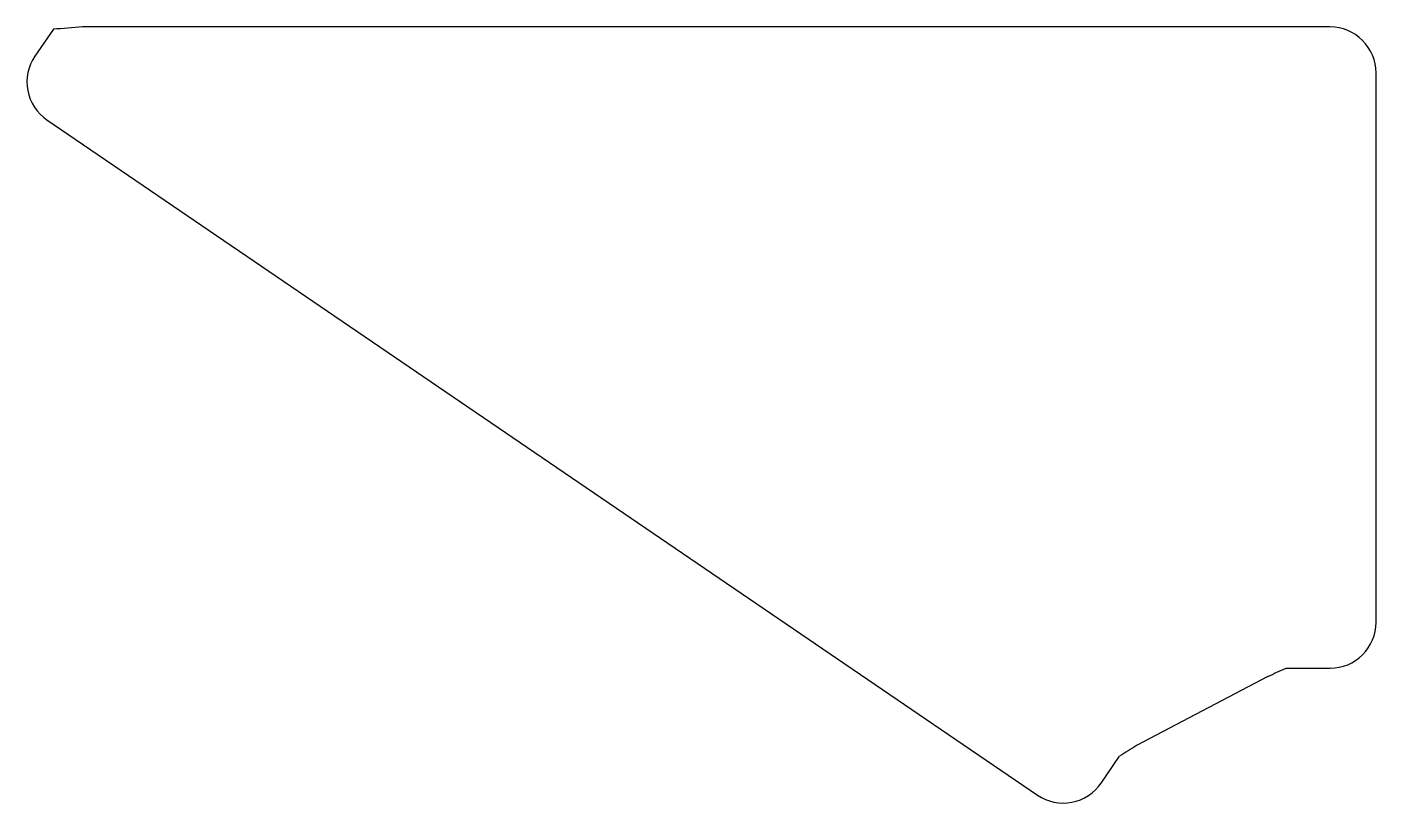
# Model space of a CAD drawing. Header units: millimetres. Extents: x -24 to 564, y -339 to 0.
import ezdxf

# ---------------------------------------------------------------- set-up
doc = ezdxf.new("R2010")
doc.units = ezdxf.units.MM

msp = doc.modelspace()

# ---------------------------------------------------------------- linework, layer by layer
msp.add_line((517.26, -283.57), (460.02, -313.81))
for points in [[(525.22, -280), (544.47, -280, 0.414214), (564.47, -260), (564.47, -20, 0.414214), (544.47, 0), (0, 0)], [(-12.66, -1), (-20.69, -12.77, 0.414214), (-15.44, -40.57), (416.77, -335.4, 0.414214), (444.56, -330.15), (452.59, -318.38)]]:
    msp.add_lwpolyline(points, format="xyb")
for points in [[(0, 0), (-4.22, -0.33), (-8.44, -0.67), (-12.66, -1)], [(517.26, -283.57), (519.91, -282.38), (522.57, -281.19), (525.22, -280)], [(460.02, -313.81), (457.54, -315.33), (455.07, -316.85), (452.59, -318.38)]]:
    msp.add_open_spline(points, degree=3)

doc.saveas('drawing.dxf')
